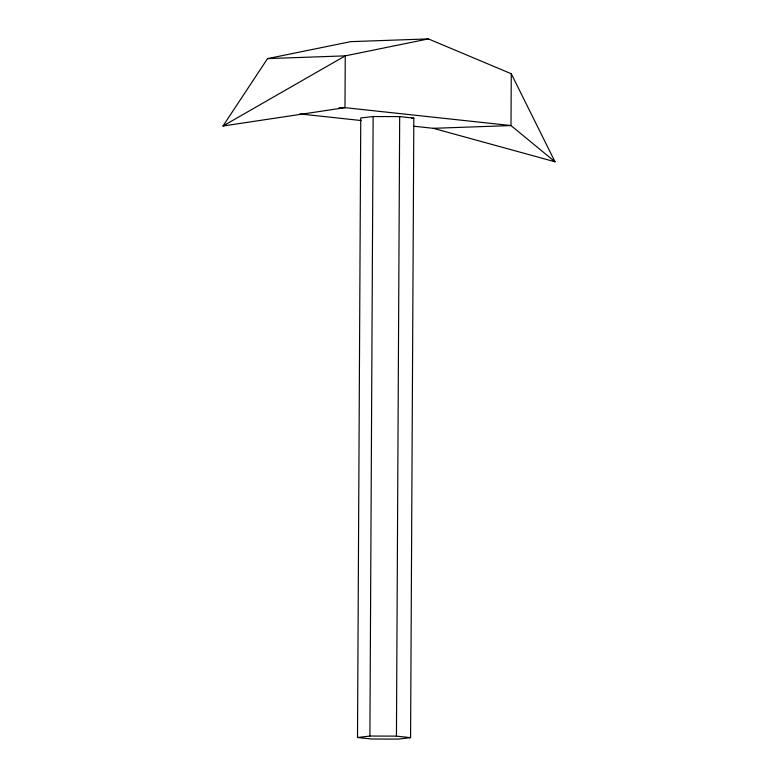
<?xml version="1.0" encoding="UTF-8"?>
<svg xmlns="http://www.w3.org/2000/svg" width="778" height="778" viewBox="0 0 778 778"><rect width="100%" height="100%" fill="white"/><g stroke="black" fill="none" stroke-linecap="round" stroke-linejoin="round"><path stroke-width="1.17" d="M357.501 737.505L360.749 117.984L373.139 116.535L399.678 116.603L413.828 118.13L410.58 737.651L398.19 739.1L371.651 739.022L357.501 737.505L369.9 736.046L396.44 736.124L410.58 737.651M369.9 736.046L373.139 116.535M396.44 736.124L399.678 116.603M511.272 73.754L511 125.559L555.015 161.785L511.272 73.754L428.396 38.9L350.684 41.652L267.544 58.613L222.985 126.007L344.985 107.665L511 125.559L433.288 128.312L414.032 126.24M226.398 124.801L222.985 126.007L345.257 55.86L428.396 38.9M411.572 118.392L413.828 118.13M267.544 58.613L345.257 55.86L344.985 107.665L338.916 107.879M299.754 113.919L361.109 120.532M433.288 128.312L555.015 161.785L553.032 160.394"/></g></svg>
